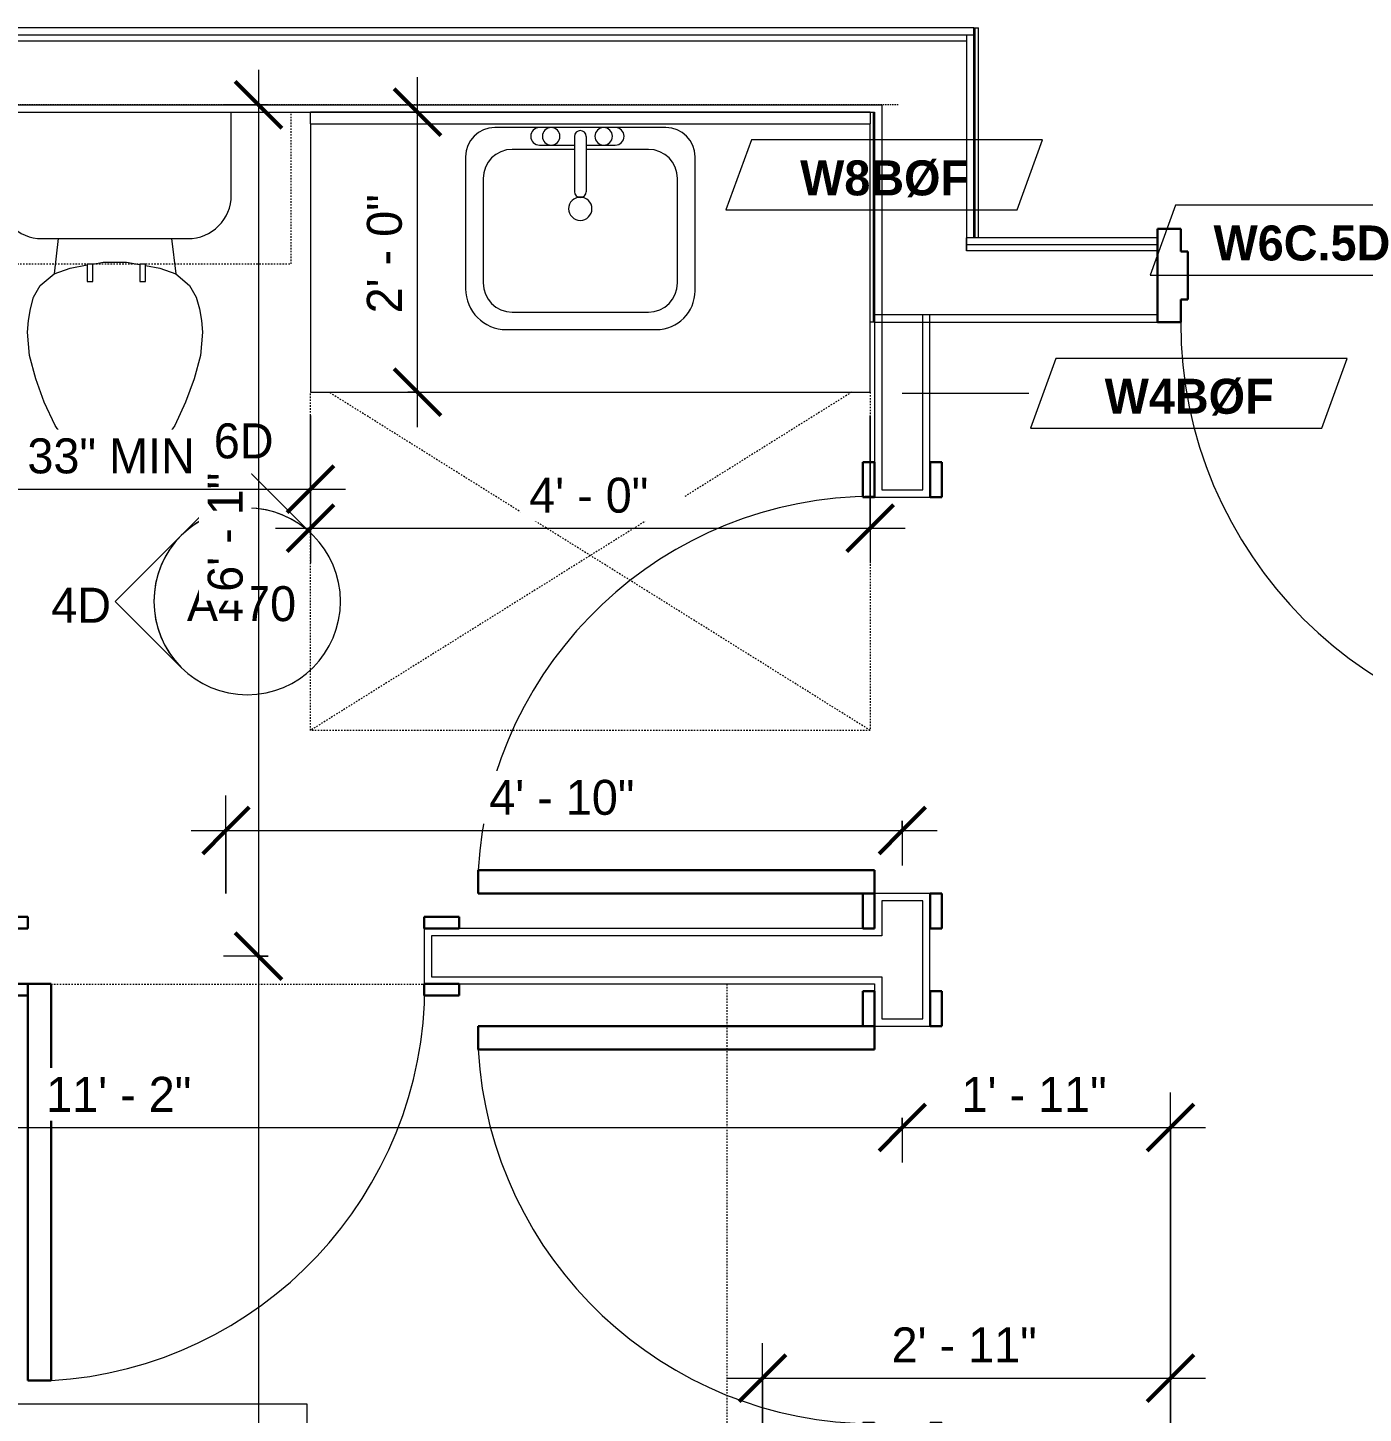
# Model space of a CAD drawing. Header units: inches. Extents: x -4010 to -1814, y 9846 to 12241.
# Drawn here: x -3279.7 to -3165.2, y 10261.9 to 10380.7 of the extents above; entities that cross this region are included whole.
import ezdxf

# ---------------------------------------------------------------- set-up
doc = ezdxf.new("R2010")
doc.units = ezdxf.units.IN
doc.header["$MEASUREMENT"] = 0
doc.linetypes.add('Dash', pattern=[0.25, 0.125, -0.125])
doc.linetypes.add('Dash 3_32_', pattern=[0.1875, 0.09375, -0.09375])
for name, color, linetype, lineweight in [('0-1', 7, 'Continuous', 5), ('0-2', 7, 'Continuous', 9), ('A-ANNO-DIMS', 211, 'Continuous', 9), ('A-ANNO-DIMS-32', 211, 'Continuous', 9), ('A-DETL-1', 90, 'Dash 3_32_', 18), ('A-DOOR-1', 7, 'Continuous', 9), ('A-DOOR-2', 10, 'Continuous', 30), ('A-DOOR-3', 31, 'Continuous', 9), ('A-DOOR-4', 31, 'Continuous', 30), ('A-DOOR-FRAM-2', 10, 'Continuous', 30), ('A-DOOR-FRAM-3', 31, 'Continuous', 30), ('A-GENM', 5, 'Continuous', 9), ('A-GENM-HDLN', 13, 'Dash', 9), ('A-WALL', 113, 'Continuous', 18), ('A-WALL-2', 250, 'Continuous', 18), ('A-WALL-3', 113, 'Continuous', 9), ('A-WALL-IDEN', 211, 'Continuous', 9), ('G-ANNO-SYMB-3', 111, 'Continuous', 9), ('I-FURN', 30, 'Continuous', 9), ('I-FURN-HDLN', 30, 'Dash', 9), ('I-WALL-3', 7, 'Continuous', 9), ('P-SANR-FIXT', 6, 'Continuous', 9), ('Q-CASE', 31, 'Continuous', 9), ('Q-CASE-3', 31, 'Dash', 9)]:
    doc.layers.add(name, color=color, linetype=linetype, lineweight=lineweight)
doc.styles.add('Century Gothic', font='ufonts.com_century-gothic.ttf', dxfattribs={"height": 3})
doc.styles.add('Century Gothic_B_1', font='GOTHICB.TTF', dxfattribs={"height": 3})
doc.dimstyles.new('OD_1__HACK_2', dxfattribs={"dimscale": 12, "dimtxt": 3.132505, "dimasz": 0.333333, "dimexe": 0.25, "dimexo": 0.166667, "dimgap": 0.041667, "dimtad": 1, "dimdec": 4, "dimrnd": 0.0625, "dimzin": 3, "dimdsep": 46, "dimlunit": 4, "dimtxsty": 'Century Gothic', "dimblk1": 'OBLIQUE', "dimblk2": 'OBLIQUE', "dimsah": 1, "dimcen": 0.09, "dimdle": 0.25, "dimazin": 0, "dimtfac": 1, "dimtdec": 4, "dimtix": 1, "dimtmove": 0, "dimatfit": 3, "dimfxl": 1, "dimtvp": 1, "dimtfill": 1, "dimfrac": 2, "dimtolj": 1, "dimtzin": 0, "dimarcsym": 2})
doc.dimstyles.new('OD_1__HACK_2_1', dxfattribs={"dimscale": 12, "dimtxt": 3.132505, "dimasz": 0.333333, "dimexe": 0.25, "dimexo": 0.166667, "dimgap": 0.041667, "dimtad": 1, "dimdec": 4, "dimrnd": 0.0625, "dimzin": 3, "dimdsep": 46, "dimlunit": 4, "dimtxsty": 'Century Gothic', "dimblk1": 'OBLIQUE', "dimblk2": 'OBLIQUE', "dimsah": 1, "dimcen": 0.09, "dimdle": 0.25, "dimazin": 0, "dimtfac": 1, "dimtdec": 4, "dimtix": 1, "dimtmove": 0, "dimatfit": 3, "dimfxl": 1, "dimtvp": 1, "dimtfill": 1, "dimfrac": 2, "dimtolj": 1, "dimtzin": 0, "dimarcsym": 2})

# ---------------------------------------------------------------- blocks, each defined once
blk = doc.blocks.new('Basic Wall _ INT - W8BØF - _5_8 GYP - 2X8 WOOD_BATT_ - 5_8 GYP_ - ___-2320065-UNIT PLANS - 1ST FLOOR')
at = {"layer": 'I-WALL-3'}
for p, q in [((-3207.22, 10373.41), (-3207.22, 10355.41)), ((-3207.22, 10355.41), (-3207.47, 10355.41)), ((-3207.14, 10355.41), (-3207.22, 10355.41)), ((-3207.1, 10355.41), (-3207.14, 10355.41))]:
    blk.add_line(p, q, dxfattribs=at)
blk = doc.blocks.new('Basic Wall _ INT - W8BØF - _5_8 GYP - 2X8 WOOD_BATT_ - 5_8 GYP_ - ___-2320064-UNIT PLANS - 1ST FLOOR')
at = {"layer": 'I-WALL-3'}
for p, q in [((-3198.6, 10380.66), (-3198.56, 10380.66)), ((-3198.56, 10380.66), (-3198.47, 10380.66)), ((-3198.47, 10362.66), (-3198.47, 10380.66)), ((-3198.47, 10380.66), (-3198.19, 10380.66)), ((-3198.19, 10362.66), (-3198.19, 10380.66))]:
    blk.add_line(p, q, dxfattribs=at)
blk = doc.blocks.new('HOLLOW METAL - UNIT DOOR-2191977-UNIT PLANS - 1ST FLOOR')
at = {"layer": 'A-DOOR-1'}
blk.add_arc((18, -3.875), 36, 180, 270, dxfattribs=at)
at = {"layer": 'A-DOOR-2'}
for p, q in [((16.25, -3.875), (18, -3.875)), ((16.25, -39.875), (16.25, -3.875)), ((18, -3.875), (18, -39.875)), ((18, -39.875), (16.25, -39.875))]:
    blk.add_line(p, q, dxfattribs=at)
at = {"layer": 'A-DOOR-FRAM-2'}
for p, q in [((-20, 4.125), (-18, 4.125)), ((-20, -3.875), (-20, 4.125)), ((-18, 4.125), (-18, 2.1875)), ((18, 4.125), (20, 4.125)), ((18, 2.1875), (18, 4.125)), ((20, 4.125), (20, -3.875)), ((-18, 2.1875), (-17.375, 2.1875)), ((-17.375, 2.1875), (-17.375, -1.9375)), ((17.375, 2.1875), (18, 2.1875)), ((17.375, -1.9375), (17.375, 2.1875)), ((-18, -1.9375), (-18, -3.875)), ((-17.375, -1.9375), (-18, -1.9375)), ((18, -1.9375), (17.375, -1.9375)), ((18, -3.875), (18, -1.9375)), ((-18, -3.875), (-20, -3.875)), ((20, -3.875), (18, -3.875))]:
    blk.add_line(p, q, dxfattribs=at)
blk = doc.blocks.new('CTR - 1st Phase - Common Walls_rvt-1-UNIT PLANS - 1ST FLOOR')
at = {"layer": 'A-WALL-2'}
for p, q in [((-3412.76, 10380.04), (-3207.1, 10380.04)), ((-3412.76, 10379.54), (-3207.1, 10379.54)), ((-3207.1, 10380.04), (-3199.22, 10380.04)), ((-3207.1, 10379.54), (-3206.47, 10379.54)), ((-3206.47, 10379.54), (-3199.22, 10379.54)), ((-3199.22, 10380.04), (-3198.6, 10380.04)), ((-3199.22, 10380.04), (-3199.22, 10379.54)), ((-3199.22, 10380.04), (-3199.22, 10379.54)), ((-3199.22, 10379.54), (-3199.22, 10362.66)), ((-3334.91, 10374.04), (-3207.1, 10374.04)), ((-3207.1, 10374.04), (-3206.47, 10374.04)), ((-3206.47, 10374.04), (-3206.47, 10356.04)), ((-3198.6, 10362.66), (-3199.22, 10362.66)), ((-3199.22, 10362.04), (-3199.22, 10362.66)), ((-3199.22, 10362.66), (-3199.22, 10362.04)), ((-3198.6, 10362.04), (-3199.22, 10362.04)), ((-3199.22, 10361.54), (-3199.22, 10362.04)), ((-3199.22, 10362.04), (-3199.22, 10361.54)), ((-3182.85, 10362.04), (-3198.6, 10362.04)), ((-3198.6, 10361.54), (-3199.22, 10361.54)), ((-3182.85, 10361.54), (-3198.6, 10361.54)), ((-3199.22, 10356.04), (-3206.47, 10356.04)), ((-3198.6, 10356.04), (-3199.22, 10356.04)), ((-3182.85, 10356.04), (-3198.6, 10356.04))]:
    blk.add_line(p, q, dxfattribs=at)
at = {"layer": 'I-WALL-3'}
for p, q in [((-3207.1, 10380.66), (-3412.76, 10380.66)), ((-3198.6, 10380.66), (-3207.1, 10380.66)), ((-3198.6, 10380.04), (-3198.6, 10380.66)), ((-3198.6, 10362.66), (-3198.6, 10380.04)), ((-3293.76, 10373.41), (-3207.1, 10373.41)), ((-3207.1, 10373.41), (-3207.1, 10355.41)), ((-3182.85, 10362.66), (-3198.6, 10362.66)), ((-3207.1, 10355.41), (-3206.47, 10355.41)), ((-3206.47, 10355.41), (-3198.6, 10355.41)), ((-3198.6, 10355.41), (-3182.85, 10355.41))]:
    blk.add_line(p, q, dxfattribs=at)
at = {"layer": '0-2'}
for name, p in [('Basic Wall _ INT - W8BØF - _5_8 GYP - 2X8 WOOD_BATT_ - 5_8 GYP_ - ___-2320064-UNIT PLANS - 1ST FLOOR', (0, 0)), ('Basic Wall _ INT - W8BØF - _5_8 GYP - 2X8 WOOD_BATT_ - 5_8 GYP_ - ___-2320065-UNIT PLANS - 1ST FLOOR', (0, 0)), ('HOLLOW METAL - UNIT DOOR-2191977-UNIT PLANS - 1ST FLOOR', (-3162.85, 10359.29))]:
    blk.add_blockref(name, p, dxfattribs=at)
blk = doc.blocks.new('SWING - SINGLE - FLUSH - 2-10 x 6-8 - PRIVACY-3199407-UNIT PLANS - 1ST FLOOR')
at = {"layer": 'A-DOOR-3'}
blk.add_arc((17, 2.37), 34.07, 93.3657, 180, dxfattribs=at)
at = {"layer": 'A-DOOR-4'}
for p, q in [((15, 2.37), (15, 36.38)), ((17, 36.38), (15, 36.38)), ((17, 2.37), (17, 36.38)), ((17, 2.37), (15, 2.37))]:
    blk.add_line(p, q, dxfattribs=at)
at = {"layer": 'A-DOOR-FRAM-3'}
for p, q in [((-17, 3.37), (-20, 3.37)), ((-20, 3.37), (-20, 2.37)), ((-17, 2.37), (-17, 3.37)), ((20, 3.37), (17, 3.37)), ((17, 3.37), (17, 2.37)), ((20, 2.37), (20, 3.37)), ((-20, 2.37), (-17, 2.37)), ((17, 2.37), (20, 2.37)), ((-17, -2.38), (-20, -2.38)), ((-20, -2.38), (-20, -3.38)), ((-17, -3.38), (-17, -2.38)), ((20, -2.38), (17, -2.38)), ((17, -2.38), (17, -3.38)), ((20, -3.38), (20, -2.38)), ((-20, -3.38), (-17, -3.38)), ((17, -3.38), (20, -3.38))]:
    blk.add_line(p, q, dxfattribs=at)
blk = doc.blocks.new('Bed-Standard - Queen 60_ x 79_-V84-UNIT PLANS - 1ST FLOOR')
at = {"layer": 'I-FURN'}
for p, q in [((-19.31, 41.3), (40.69, 41.3)), ((-19.31, -37.2), (-19.31, 41.3))]:
    blk.add_line(p, q, dxfattribs=at)
at = {"layer": 'I-FURN-HDLN'}
for p, q in [((-55.31, 77.3), (-7.94, 77.3)), ((-55.31, 17.36), (-55.31, 51.36))]:
    blk.add_line(p, q, dxfattribs=at)
blk = doc.blocks.new('M_Sink Vanity-Square - 500 x 440mm-1352614-UNIT PLANS - 1ST FLOOR')
at = {"layer": 'P-SANR-FIXT'}
for p, q in [((7.96, 7.09), (-6.72, 7.09)), ((3.62, 7.09), (-2.88, 7.09)), ((0.12, 6.33), (0.12, 1.59)), ((1.12, 6.33), (1.12, 1.59)), ((0.12, 5.22), (-5.22, 5.22)), ((-2.88, 5.59), (0.12, 5.59)), ((1.12, 5.59), (3.62, 5.59)), ((6.46, 5.22), (1.12, 5.22)), ((-9.22, 4.59), (-9.22, -6.73)), ((10.46, -6.91), (10.46, 4.59)), ((-7.72, 2.72), (-7.72, -6.23)), ((8.96, -6.23), (8.96, 2.72)), ((-5.22, -8.73), (6.46, -8.73)), ((-5.72, -10.23), (7.14, -10.23))]:
    blk.add_line(p, q, dxfattribs=at)
for centre, radius, start, end in [((-6.72, 4.59), 2.5, 90, 180), ((-2.88, 6.34), 0.75, 90, 270), ((-1.88, 6.34), 0.75, 360, 180), ((-1.88, 6.34), 0.75, 180, 0), ((0.62, 6.33), 0.5, 360, 180), ((2.62, 6.34), 0.75, 360, 180), ((2.62, 6.34), 0.75, 180, 360), ((3.62, 6.34), 0.75, 270, 90), ((7.96, 4.59), 2.5, 360, 90), ((-5.22, 2.72), 2.5, 90, 180), ((6.46, 2.72), 2.5, 0, 90), ((0.62, 1.59), 0.5, 180, 0), ((0.62, 0.13), 1, 360, 180), ((0.62, 0.13), 1, 180, 0), ((-5.72, -6.73), 3.5, 180, 270), ((-5.22, -6.23), 2.5, 180, 270), ((6.46, -6.23), 2.5, 270, 0), ((7.14, -6.91), 3.32, 270, 0)]:
    blk.add_arc(centre, radius, start, end, dxfattribs=at)
blk = doc.blocks.new('Toilet-Domestic-3D - Toilet-Domestic-3D-3234795-UNIT PLANS - 1ST FLOOR')
at = {"layer": 'P-SANR-FIXT'}
for p, q in [((-1.87, 11.5), (-0.5, 12)), ((-0.5, 12), (0.5, 12)), ((0.5, 12), (1.87, 11.5)), ((-3.74, 10), (-2.74, 11)), ((-2.74, 11), (-1.87, 11.5)), ((1.87, 11.5), (2.74, 11)), ((2.74, 11), (3.74, 10)), ((-5.13, 8), (-3.74, 10)), ((3.74, 10), (5.13, 8)), ((-6.06, 6), (-5.13, 8)), ((5.13, 8), (6.06, 6)), ((-6.79, 4), (-6.06, 6)), ((6.06, 6), (6.79, 4)), ((-7.33, 1.99), (-6.79, 4)), ((6.79, 4), (7.33, 1.99)), ((-7.5, 0), (-7.33, 1.99)), ((7.33, 1.99), (7.5, 0)), ((-7.41, -1), (-7.5, 0)), ((-7.24, -2), (-7.41, -1)), ((7.41, -1), (7.24, -2)), ((7.5, 0), (7.41, -1)), ((-6.97, -3), (-7.24, -2)), ((7.24, -2), (6.97, -3)), ((-6.4, -4), (-6.97, -3)), ((6.97, -3), (6.4, -4)), ((-5.21, -5), (-6.4, -4)), ((6.4, -4), (5.21, -5)), ((-3.84, -5.5), (-5.21, -5)), ((-4.86, -8.02), (-5.21, -5)), ((-2.61, -5.72), (-3.84, -5.5)), ((-1, -6), (-2.12, -5.8)), ((1.89, -5.84), (1, -6)), ((3.84, -5.5), (2.38, -5.76)), ((5.21, -5), (3.84, -5.5)), ((4.86, -8.02), (5.21, -5)), ((1, -6), (-1, -6)), ((6.25, -8.02), (-6.25, -8.02)), ((-9.98, -11.75), (-9.98, -18.86)), ((9.98, -18.86), (9.98, -11.75))]:
    blk.add_line(p, q, dxfattribs=at)
for centre, start, end in [((-6.25, -11.75), 90, 180), ((6.25, -11.75), 0, 90)]:
    blk.add_arc(centre, 3.73, start, end, dxfattribs=at)
blk = doc.blocks.new('Bath Vanity - Bath Vanity 48_-2551079-UNIT PLANS - 1ST FLOOR')
at = {"layer": 'Q-CASE'}
for p, q in [((-23.26, -1), (-23.26, -24)), ((24.74, -24), (24.74, -1)), ((-23.26, -24), (24.74, -24))]:
    blk.add_line(p, q, dxfattribs=at)
blk = doc.blocks.new('ADA Clearances - 30_x48_-V76-UNIT PLANS - 1ST FLOOR')
at = {"layer": 'A-GENM-HDLN'}
for p, q in [((15, 24), (-14, -22.41)), ((-14, 24), (-8, 24)), ((-5, 24), (15, 24)), ((15, 24), (15, -24)), ((-14, 22.41), (15, -24)), ((15, -24), (-14, -24))]:
    blk.add_line(p, q, dxfattribs=at)
blk = doc.blocks.new('BATHROOM MIRROR - BATHROOM MIRROR 48_-3124766-UNIT PLANS - 1ST FLOOR')
at = {"layer": 'Q-CASE'}
for p, q in [((24.74, 24), (-23.26, 24)), ((-23.26, 23), (-23.26, 24)), ((24.74, 24), (24.74, 23)), ((-23.26, 23), (24.74, 23))]:
    blk.add_line(p, q, dxfattribs=at)
blk = doc.blocks.new('300 Series Wall Hung Cabinet_326 - 30_-2909952-UNIT PLANS - 1ST FLOOR')
at = {"layer": 'Q-CASE'}
for p, q in [((-2.5, -13.19), (-2.01, -13.19)), ((-2.5, -13.19), (-2.5, -14.69)), ((-2.01, -14.69), (-2.01, -13.19)), ((2, -13.19), (2.49, -13.19)), ((2, -13.19), (2, -14.69)), ((2.49, -14.69), (2.49, -13.19)), ((-2.5, -14.69), (-2.01, -14.69)), ((2, -14.69), (2.49, -14.69))]:
    blk.add_line(p, q, dxfattribs=at)
at = {"layer": 'Q-CASE-3'}
for p, q in [((15, -0.19), (-15, -0.19)), ((-15, -0.19), (-15, -13.19)), ((15, -13.19), (15, -0.19)), ((-15, -13.19), (15, -13.19))]:
    blk.add_line(p, q, dxfattribs=at)
blk = doc.blocks.new('SWING - SINGLE - FLUSH - 2-10 x 6-8 - PRIVACY-3199405-UNIT PLANS - 1ST FLOOR')
at = {"layer": 'A-DOOR-3'}
blk.add_arc((17, -2.37), 34.07, 180, 266.6343, dxfattribs=at)
at = {"layer": 'A-DOOR-4'}
for p, q in [((15, -2.37), (15, -36.38)), ((17, -2.37), (15, -2.37)), ((17, -2.37), (17, -36.38)), ((17, -36.38), (15, -36.38))]:
    blk.add_line(p, q, dxfattribs=at)
at = {"layer": 'A-DOOR-FRAM-3'}
for p, q in [((-20, 2.38), (-20, 3.38)), ((-20, 3.38), (-17, 3.38)), ((-17, 3.38), (-17, 2.38)), ((17, 2.38), (17, 3.38)), ((17, 3.38), (20, 3.38)), ((20, 3.38), (20, 2.38)), ((-17, 2.38), (-20, 2.38)), ((20, 2.38), (17, 2.38)), ((-20, -2.37), (-17, -2.37)), ((-20, -3.37), (-20, -2.37)), ((-17, -2.37), (-17, -3.37)), ((17, -2.37), (20, -2.37)), ((17, -3.37), (17, -2.37)), ((20, -2.37), (20, -3.37)), ((-17, -3.37), (-20, -3.37)), ((20, -3.37), (17, -3.37))]:
    blk.add_line(p, q, dxfattribs=at)
blk = doc.blocks.new('Elevation - Filled Arrow-152140-UNIT PLANS - 1ST FLOOR')
at = {"layer": 'G-ANNO-SYMB-3'}
for start, end in [(360, 180), (180, 360)]:
    blk.add_arc((0, 0), 0.25, start, end, dxfattribs=at)
blk = doc.blocks.new('Elevation - Filled Arrow-151867-UNIT PLANS - 1ST FLOOR')
at = {"layer": 'G-ANNO-SYMB-3'}
for p, q in [((0, 0.3536), (-0.1768, 0.1768)), ((0.1768, 0.1768), (0, 0.3536))]:
    blk.add_line(p, q, dxfattribs=at)
blk.add_arc((0, 0), 0.25, 45, 135, dxfattribs=at)
blk = doc.blocks.new('DIMBLOCK35-UNIT PLANS - 1ST FLOOR')
at = {"layer": 'A-ANNO-DIMS-32', "lineweight": 50}
for p, q in [((-3259.94, 10374.04), (-3261.94, 10376.04)), ((-3259.94, 10374.04), (-3257.94, 10372.04)), ((-3259.94, 10301.04), (-3261.94, 10303.04)), ((-3259.94, 10301.04), (-3257.94, 10299.04))]:
    blk.add_line(p, q, dxfattribs=at)
at = {"layer": 'A-ANNO-DIMS-32'}
for p, q in [((-3259.94, 10377.04), (-3259.94, 10301.04)), ((-3259.11, 10374.04), (-3262.94, 10374.04)), ((-3259.94, 10374.04), (-3259.11, 10374.04)), ((-3259.11, 10301.04), (-3262.94, 10301.04)), ((-3259.94, 10301.04), (-3259.11, 10301.04))]:
    blk.add_line(p, q, dxfattribs=at)
at = {"layer": 'A-ANNO-DIMS-32', "color": 0, "insert": (-3264.29, 10332.29), "char_height": 3, "width": 12.5897, "attachment_point": 1, "rotation": 90, "line_spacing_factor": 0.984502, "style": 'Century Gothic', "bg_fill": 3, "box_fill_scale": 1.25, "bg_fill_color": 256, "bg_fill_true_color": 13158600, "bg_fill_transparency": 0}
blk.add_mtext('6\' - 1"', dxfattribs=at)
blk = doc.blocks.new('_Oblique')
at = {"color": 0, "linetype": 'ByBlock', "lineweight": -2}
blk.add_line((-0.5, -0.5), (0.5, 0.5), dxfattribs=at)
blk = doc.blocks.new('DIMBLOCK36-UNIT PLANS - 1ST FLOOR')
at = {"layer": 'A-ANNO-DIMS-32', "lineweight": 50}
for p, q in [((-3259.94, 10301.04), (-3261.94, 10303.04)), ((-3259.94, 10301.04), (-3257.94, 10299.04)), ((-3259.94, 10182.04), (-3261.94, 10184.04)), ((-3259.94, 10182.04), (-3257.94, 10180.04))]:
    blk.add_line(p, q, dxfattribs=at)
at = {"layer": 'A-ANNO-DIMS-32'}
for p, q in [((-3259.11, 10301.04), (-3262.94, 10301.04)), ((-3259.94, 10301.04), (-3259.94, 10182.04)), ((-3259.94, 10301.04), (-3259.11, 10301.04)), ((-3259.11, 10182.04), (-3262.94, 10182.04)), ((-3259.94, 10182.04), (-3259.11, 10182.04))]:
    blk.add_line(p, q, dxfattribs=at)
at = {"layer": 'A-ANNO-DIMS-32', "color": 0, "insert": (-3264.29, 10235.13), "char_height": 3, "width": 15.394, "attachment_point": 1, "rotation": 90, "line_spacing_factor": 0.984502, "style": 'Century Gothic', "bg_fill": 3, "box_fill_scale": 1.25, "bg_fill_color": 256, "bg_fill_true_color": 13158600, "bg_fill_transparency": 0}
blk.add_mtext('9\' - 11"', dxfattribs=at)
blk = doc.blocks.new('DIMBLOCK38-UNIT PLANS - 1ST FLOOR')
at = {"layer": 'A-ANNO-DIMS-32'}
for p, q in [((-3216.72, 10257.04), (-3216.72, 10267.87)), ((-3181.72, 10257.04), (-3181.72, 10267.87)), ((-3219.72, 10264.87), (-3178.72, 10264.87)), ((-3216.72, 10264.87), (-3216.72, 10257.04)), ((-3181.72, 10264.87), (-3181.72, 10257.04))]:
    blk.add_line(p, q, dxfattribs=at)
at = {"layer": 'A-ANNO-DIMS-32', "lineweight": 50}
for p, q in [((-3216.72, 10264.87), (-3214.72, 10266.87)), ((-3181.72, 10264.87), (-3179.72, 10266.87)), ((-3216.72, 10264.87), (-3218.72, 10262.87)), ((-3181.72, 10264.87), (-3183.72, 10262.87))]:
    blk.add_line(p, q, dxfattribs=at)
at = {"layer": 'A-ANNO-DIMS-32', "color": 0, "insert": (-3205.64, 10269.22), "char_height": 3, "width": 15.394, "attachment_point": 1, "line_spacing_factor": 0.984502, "style": 'Century Gothic', "bg_fill": 3, "box_fill_scale": 1.25, "bg_fill_color": 256, "bg_fill_true_color": 13158600, "bg_fill_transparency": 0}
blk.add_mtext('2\' - 11"', dxfattribs=at)
blk = doc.blocks.new('DIMBLOCK51-UNIT PLANS - 1ST FLOOR')
at = {"layer": 'A-ANNO-DIMS-32', "lineweight": 50}
for p, q in [((-3338.72, 10286.36), (-3336.72, 10288.36)), ((-3204.72, 10286.36), (-3202.72, 10288.36)), ((-3338.72, 10286.36), (-3340.72, 10284.36)), ((-3204.72, 10286.36), (-3206.72, 10284.36))]:
    blk.add_line(p, q, dxfattribs=at)
at = {"layer": 'A-ANNO-DIMS-32'}
for p, q in [((-3338.72, 10287.19), (-3338.72, 10283.36)), ((-3338.72, 10286.36), (-3338.72, 10287.19)), ((-3204.72, 10287.19), (-3204.72, 10283.36)), ((-3204.72, 10286.36), (-3204.72, 10287.19)), ((-3341.72, 10286.36), (-3204.72, 10286.36))]:
    blk.add_line(p, q, dxfattribs=at)
at = {"layer": 'A-ANNO-DIMS-32', "color": 0, "insert": (-3278.14, 10290.7), "char_height": 3, "width": 15.394, "attachment_point": 1, "line_spacing_factor": 0.984502, "style": 'Century Gothic', "bg_fill": 3, "box_fill_scale": 1.25, "bg_fill_color": 256, "bg_fill_true_color": 13158600, "bg_fill_transparency": 0}
blk.add_mtext('11\' - 2"', dxfattribs=at)
blk = doc.blocks.new('DIMBLOCK52-UNIT PLANS - 1ST FLOOR')
at = {"layer": 'A-ANNO-DIMS-32'}
for p, q in [((-3181.72, 10257.04), (-3181.72, 10289.36)), ((-3204.72, 10287.19), (-3204.72, 10283.36)), ((-3204.72, 10286.36), (-3204.72, 10287.19)), ((-3204.72, 10286.36), (-3178.72, 10286.36)), ((-3181.72, 10286.36), (-3181.72, 10257.04))]:
    blk.add_line(p, q, dxfattribs=at)
at = {"layer": 'A-ANNO-DIMS-32', "lineweight": 50}
for p, q in [((-3204.72, 10286.36), (-3202.72, 10288.36)), ((-3181.72, 10286.36), (-3179.72, 10288.36)), ((-3204.72, 10286.36), (-3206.72, 10284.36)), ((-3181.72, 10286.36), (-3183.72, 10284.36))]:
    blk.add_line(p, q, dxfattribs=at)
at = {"layer": 'A-ANNO-DIMS-32', "color": 0, "insert": (-3199.64, 10290.7), "char_height": 3, "width": 15.394, "attachment_point": 1, "line_spacing_factor": 0.984502, "style": 'Century Gothic', "bg_fill": 3, "box_fill_scale": 1.25, "bg_fill_color": 256, "bg_fill_true_color": 13158600, "bg_fill_transparency": 0}
blk.add_mtext('1\' - 11"', dxfattribs=at)
blk = doc.blocks.new('DIMBLOCK65-UNIT PLANS - 1ST FLOOR')
at = {"layer": 'A-ANNO-DIMS-32'}
for p, q in [((-3255.47, 10347.41), (-3255.47, 10334.74)), ((-3255.47, 10337.74), (-3255.47, 10347.41)), ((-3207.47, 10347.41), (-3207.47, 10334.74)), ((-3207.47, 10337.74), (-3207.47, 10347.41)), ((-3258.47, 10337.74), (-3204.47, 10337.74))]:
    blk.add_line(p, q, dxfattribs=at)
at = {"layer": 'A-ANNO-DIMS-32', "lineweight": 50}
for p, q in [((-3255.47, 10337.74), (-3253.47, 10339.74)), ((-3207.47, 10337.74), (-3205.47, 10339.74)), ((-3255.47, 10337.74), (-3257.47, 10335.74)), ((-3207.47, 10337.74), (-3209.47, 10335.74))]:
    blk.add_line(p, q, dxfattribs=at)
at = {"layer": 'A-ANNO-DIMS-32', "color": 0, "insert": (-3236.72, 10342.08), "char_height": 3, "width": 12.5897, "attachment_point": 1, "line_spacing_factor": 0.984502, "style": 'Century Gothic', "bg_fill": 3, "box_fill_scale": 1.25, "bg_fill_color": 256, "bg_fill_true_color": 13158600, "bg_fill_transparency": 0}
blk.add_mtext('4\' - 0"', dxfattribs=at)
blk = doc.blocks.new('DIMBLOCK66-UNIT PLANS - 1ST FLOOR')
at = {"layer": 'A-ANNO-DIMS-32'}
for p, q in [((-3246.3, 10346.41), (-3246.3, 10376.41)), ((-3247.13, 10373.41), (-3243.3, 10373.41)), ((-3246.3, 10373.41), (-3247.13, 10373.41)), ((-3247.13, 10349.41), (-3243.3, 10349.41)), ((-3246.3, 10349.41), (-3247.13, 10349.41))]:
    blk.add_line(p, q, dxfattribs=at)
at = {"layer": 'A-ANNO-DIMS-32', "lineweight": 50}
for p, q in [((-3246.3, 10373.41), (-3248.3, 10375.41)), ((-3246.3, 10373.41), (-3244.3, 10371.41)), ((-3246.3, 10349.41), (-3248.3, 10351.41)), ((-3246.3, 10349.41), (-3244.3, 10347.41))]:
    blk.add_line(p, q, dxfattribs=at)
at = {"layer": 'A-ANNO-DIMS-32', "color": 0, "insert": (-3250.64, 10356.17), "char_height": 3, "width": 12.5897, "attachment_point": 1, "rotation": 90, "line_spacing_factor": 0.984502, "style": 'Century Gothic', "bg_fill": 3, "box_fill_scale": 1.25, "bg_fill_color": 256, "bg_fill_true_color": 13158600, "bg_fill_transparency": 0}
blk.add_mtext('2\' - 0"', dxfattribs=at)
blk = doc.blocks.new('DIMBLOCK78-UNIT PLANS - 1ST FLOOR')
at = {"layer": 'A-ANNO-DIMS-32'}
for p, q in [((-3262.72, 10306.41), (-3262.72, 10314.82)), ((-3265.72, 10311.82), (-3201.72, 10311.82)), ((-3262.72, 10311.82), (-3262.72, 10306.41)), ((-3204.72, 10312.65), (-3204.72, 10308.82)), ((-3204.72, 10311.82), (-3204.72, 10312.65))]:
    blk.add_line(p, q, dxfattribs=at)
at = {"layer": 'A-ANNO-DIMS-32', "lineweight": 50}
for p, q in [((-3262.72, 10311.82), (-3260.72, 10313.82)), ((-3204.72, 10311.82), (-3202.72, 10313.82)), ((-3262.72, 10311.82), (-3264.72, 10309.82)), ((-3204.72, 10311.82), (-3206.72, 10309.82))]:
    blk.add_line(p, q, dxfattribs=at)
at = {"layer": 'A-ANNO-DIMS-32', "color": 0, "insert": (-3240.14, 10316.17), "char_height": 3, "width": 15.394, "attachment_point": 1, "line_spacing_factor": 0.984502, "style": 'Century Gothic', "bg_fill": 3, "box_fill_scale": 1.25, "bg_fill_color": 256, "bg_fill_true_color": 13158600, "bg_fill_transparency": 0}
blk.add_mtext('4\' - 10"', dxfattribs=at)
blk = doc.blocks.new('DIMBLOCK348-UNIT PLANS - 1ST FLOOR')
at = {"layer": 'A-ANNO-DIMS-32'}
for p, q in [((-3255.47, 10347.41), (-3255.47, 10338.1)), ((-3255.47, 10341.1), (-3255.47, 10347.41)), ((-3289.01, 10341.93), (-3289.01, 10338.1)), ((-3289.01, 10341.1), (-3289.01, 10341.93)), ((-3292.01, 10341.1), (-3252.47, 10341.1))]:
    blk.add_line(p, q, dxfattribs=at)
at = {"layer": 'A-ANNO-DIMS-32', "lineweight": 50}
for p, q in [((-3289.01, 10341.1), (-3287.01, 10343.1)), ((-3255.47, 10341.1), (-3253.47, 10343.1)), ((-3289.01, 10341.1), (-3291.01, 10339.1)), ((-3255.47, 10341.1), (-3257.47, 10339.1))]:
    blk.add_line(p, q, dxfattribs=at)
at = {"layer": 'A-ANNO-DIMS-32', "color": 0, "insert": (-3279.75, 10345.45), "char_height": 3, "width": 18.0194, "attachment_point": 1, "line_spacing_factor": 0.984502, "style": 'Century Gothic', "bg_fill": 3, "box_fill_scale": 1.25, "bg_fill_color": 256, "bg_fill_true_color": 13158600, "bg_fill_transparency": 0}
blk.add_mtext('33" MIN', dxfattribs=at)
blk = doc.blocks.new('Wall Tag - Arch Wall-3956453-UNIT PLANS - 1ST FLOOR')
at = {"layer": 'A-WALL-IDEN'}
for p, q in [((-0.3561, 0.0937), (-0.4244, -0.0937)), ((0.4244, 0.0937), (-0.3561, 0.0937)), ((0.3561, -0.0937), (0.4244, 0.0937)), ((-0.4244, -0.0937), (0.3561, -0.0937))]:
    blk.add_line(p, q, dxfattribs=at)

msp = doc.modelspace()

# ---------------------------------------------------------------- linework, layer by layer
at = {"layer": 'A-DETL-1'}
msp.add_line((-3205.08554, 10374.0394), (-3332.75818, 10374.0394), dxfattribs=at)
at = {"layer": 'A-WALL'}
for p, q in [((-3206.47374, 10356.03481), (-3206.47374, 10341.0394)), ((-3202.97374, 10341.0394), (-3202.97374, 10356.03481)), ((-3206.47374, 10341.0394), (-3202.97374, 10341.0394)), ((-3206.47374, 10305.7894), (-3206.47374, 10302.7894)), ((-3202.97374, 10305.7894), (-3206.47374, 10305.7894)), ((-3202.97374, 10295.6644), (-3202.97374, 10305.7894)), ((-3245.09874, 10302.7894), (-3245.09874, 10299.2894)), ((-3206.47374, 10302.7894), (-3245.09874, 10302.7894)), ((-3245.09874, 10299.2894), (-3206.47374, 10299.2894)), ((-3206.47374, 10299.2894), (-3206.47374, 10295.6644)), ((-3206.47374, 10295.6644), (-3202.97374, 10295.6644))]:
    msp.add_line(p, q, dxfattribs=at)
at = {"layer": 'A-WALL-3'}
for p, q in [((-3207.09874, 10356.03481), (-3207.09874, 10340.4144)), ((-3202.34874, 10356.03481), (-3207.09874, 10356.03481)), ((-3202.34874, 10340.4144), (-3202.34874, 10356.03481)), ((-3207.09874, 10340.4144), (-3202.34874, 10340.4144)), ((-3207.09874, 10306.4144), (-3207.09874, 10303.4144)), ((-3202.34874, 10306.4144), (-3207.09874, 10306.4144)), ((-3202.34874, 10295.0394), (-3202.34874, 10306.4144)), ((-3207.09874, 10303.4144), (-3245.72374, 10303.4144)), ((-3245.72374, 10303.4144), (-3245.72374, 10298.6644)), ((-3245.72374, 10298.6644), (-3207.09874, 10298.6644)), ((-3207.09874, 10298.6644), (-3207.09874, 10295.0394)), ((-3207.09874, 10295.0394), (-3202.34874, 10295.0394))]:
    msp.add_line(p, q, dxfattribs=at)

# ---------------------------------------------------------------- block references
at = {"layer": '0-1'}
msp.add_blockref('CTR - 1st Phase - Common Walls_rvt-1-UNIT PLANS - 1ST FLOOR', (0, 0), dxfattribs=at)
at = {"layer": 'A-DOOR-3'}
for name, p, rotation in [('SWING - SINGLE - FLUSH - 2-10 x 6-8 - PRIVACY-3199405-UNIT PLANS - 1ST FLOOR', (-3204.72374, 10323.4144), 269.9999999999674), ('SWING - SINGLE - FLUSH - 2-10 x 6-8 - PRIVACY-3199407-UNIT PLANS - 1ST FLOOR', (-3262.72374, 10301.0394), 180), ('SWING - SINGLE - FLUSH - 2-10 x 6-8 - PRIVACY-3199407-UNIT PLANS - 1ST FLOOR', (-3204.72374, 10278.0394), 89.9999999999674)]:
    msp.add_blockref(name, p, dxfattribs=dict(at, rotation=rotation))
at = {"layer": 'A-GENM', "rotation": 270.0000000000574}
msp.add_blockref('ADA Clearances - 30_x48_-V76-UNIT PLANS - 1ST FLOOR', (-3231.47374, 10335.40981), dxfattribs=at)
at = {"layer": 'A-WALL-IDEN', "xscale": 31.99999999999999, "yscale": 31.99999999999999, "zscale": 31.99999999999999}
for p in [(-3206.26675, 10368.0394), (-3169.89249, 10362.45741), (-3180.14888, 10349.31312)]:
    msp.add_blockref('Wall Tag - Arch Wall-3956453-UNIT PLANS - 1ST FLOOR', p, dxfattribs=at)
at = {"layer": 'G-ANNO-SYMB-3', "xscale": 31.99999999999999, "yscale": 31.99999999999999, "zscale": 31.99999999999999}
for name in ['Elevation - Filled Arrow-151867-UNIT PLANS - 1ST FLOOR', 'Elevation - Filled Arrow-152140-UNIT PLANS - 1ST FLOOR']:
    msp.add_blockref(name, (-3260.89876, 10331.4711), dxfattribs=at)
at = {"layer": 'G-ANNO-SYMB-3', "xscale": 31.99999999999999, "yscale": 31.99999999999999, "zscale": 31.99999999999999, "rotation": 89.9999999999983}
msp.add_blockref('Elevation - Filled Arrow-151867-UNIT PLANS - 1ST FLOOR', (-3260.89876, 10331.4711), dxfattribs=at)
at = {"layer": 'I-FURN', "rotation": 269.9999999999716}
msp.add_blockref('Bed-Standard - Queen 60_ x 79_-V84-UNIT PLANS - 1ST FLOOR', (-3297.08274, 10243.35292), dxfattribs=at)
at = {"layer": 'P-SANR-FIXT', "rotation": 180}
msp.add_blockref('Toilet-Domestic-3D - Toilet-Domestic-3D-3234795-UNIT PLANS - 1ST FLOOR', (-3272.24303, 10354.55858), dxfattribs=at)
at = {"layer": 'P-SANR-FIXT'}
msp.add_blockref('M_Sink Vanity-Square - 500 x 440mm-1352614-UNIT PLANS - 1ST FLOOR', (-3232.95322, 10365.01065), dxfattribs=at)
at = {"layer": 'Q-CASE'}
for name, p in [('300 Series Wall Hung Cabinet_326 - 30_-2909952-UNIT PLANS - 1ST FLOOR', (-3272.11803, 10373.59731)), ('BATHROOM MIRROR - BATHROOM MIRROR 48_-3124766-UNIT PLANS - 1ST FLOOR', (-3232.21144, 10349.40981)), ('Bath Vanity - Bath Vanity 48_-2551079-UNIT PLANS - 1ST FLOOR', (-3232.21144, 10373.4144))]:
    msp.add_blockref(name, p, dxfattribs=at)

# ---------------------------------------------------------------- texts
at = {"layer": 'A-WALL-IDEN', "char_height": 3, "attachment_point": 1, "style": 'Century Gothic_B_1'}
for s, insert, width in [('W8BØF', (-3213.48267, 10369.28693), 17.372), ('W6C.5D', (-3178.02809, 10363.70495), 19.594), ('W4BØF', (-3187.3648, 10350.56065), 17.372)]:
    msp.add_mtext(s, dxfattribs=dict(at, insert=insert, width=width))
at = {"layer": 'G-ANNO-SYMB-3', "char_height": 3, "attachment_point": 1, "style": 'Century Gothic'}
for s, insert, width in [('6D', (-3263.76665, 10346.73645), 6.666), ('4D', (-3277.70532, 10332.64311), 6.666), ('A470', (-3266.07471, 10332.77753), 12.221)]:
    msp.add_mtext(s, dxfattribs=dict(at, insert=insert, width=width))

# ---------------------------------------------------------------- next in the draw order: dimensions: what is measured, and where the dimension line sits
at = {"layer": 'A-ANNO-DIMS'}
dim = msp.add_linear_dim(base=(-3259.94024, 10301.0394), p1=(-3257.11182, 10374.0394), p2=(-3257.11182, 10301.0394), angle=90, dimstyle='OD_1__HACK_2', override={"dimpost": '<>', "dimfxl": 73}, dxfattribs=at)
dim.commit()
dim.dimension.update_dxf_attribs({"geometry": 'DIMBLOCK35-UNIT PLANS - 1ST FLOOR', "text_midpoint": (-3262.0157, 10337.5394)})
dim = msp.add_linear_dim(base=(-3181.72374, 10264.87194), p1=(-3216.72374, 10255.0394), p2=(-3181.72374, 10255.0394), dimstyle='OD_1__HACK_2', override={"dimpost": '<>', "dimfxl": 35}, dxfattribs=at)
dim.commit()
dim.dimension.update_dxf_attribs({"geometry": 'DIMBLOCK38-UNIT PLANS - 1ST FLOOR', "text_midpoint": (-3199.22374, 10266.90967)})

# ---------------------------------------------------------------- next in the draw order: dimensions: what is measured, and where the dimension line sits
for base, p1, p2, override, picture, middle in [((-3207.47374, 10337.73583), (-3255.47374, 10349.4144), (-3207.47374, 10349.4144), {"dimpost": '<>', "dimfxl": 48}, 'DIMBLOCK65-UNIT PLANS - 1ST FLOOR', (-3231.47374, 10339.81129)), ((-3204.72374, 10311.82112), (-3262.72374, 10304.4144), (-3204.72374, 10314.64954), {"dimpost": '<>', "dimfxl": 58.896165}, 'DIMBLOCK78-UNIT PLANS - 1ST FLOOR', (-3233.72374, 10313.89658))]:
    dim = msp.add_linear_dim(base=base, p1=p1, p2=p2, dimstyle='OD_1__HACK_2', override=override, dxfattribs=at)
    dim.commit()
    dim.dimension.update_dxf_attribs({"geometry": picture, "text_midpoint": middle})
dim = msp.add_linear_dim(base=(-3259.94024, 10182.0394), p1=(-3257.11182, 10301.0394), p2=(-3257.11182, 10182.0394), angle=90, dimstyle='OD_1__HACK_2', override={"dimpost": '<>', "dimfxl": 119}, dxfattribs=at)
dim.commit()
dim.dimension.update_dxf_attribs({"geometry": 'DIMBLOCK36-UNIT PLANS - 1ST FLOOR', "text_midpoint": (-3262.0157, 10241.5394)})

# ---------------------------------------------------------------- next in the draw order: linework, layer by layer
at = {"layer": 'A-WALL-IDEN'}
msp.add_line((-3204.72374, 10349.31312), (-3193.88058, 10349.31312), dxfattribs=at)

# ---------------------------------------------------------------- next in the draw order: dimensions: what is measured, and where the dimension line sits
at = {"layer": 'A-ANNO-DIMS'}
dim = msp.add_linear_dim(base=(-3246.29728, 10373.4144), p1=(-3249.12571, 10349.4144), p2=(-3249.12571, 10373.4144), angle=90, dimstyle='OD_1__HACK_2', override={"dimpost": '<>', "dimfxl": 24}, dxfattribs=at)
dim.commit()
dim.dimension.update_dxf_attribs({"geometry": 'DIMBLOCK66-UNIT PLANS - 1ST FLOOR', "text_midpoint": (-3248.37274, 10361.4144)})
dim = msp.add_linear_dim(base=(-3255.47374, 10341.10084), p1=(-3289.01233, 10343.92927), p2=(-3255.47374, 10349.40981), text='33" MIN', dimstyle='OD_1__HACK_2_1', override={"dimpost": '<>', "dimfxl": 33.983427}, dxfattribs=at)
dim.commit()
dim.dimension.update_dxf_attribs({"geometry": 'DIMBLOCK348-UNIT PLANS - 1ST FLOOR', "text_midpoint": (-3272.24303, 10343.1763)})
dim = msp.add_linear_dim(base=(-3204.72374, 10286.35963), p1=(-3338.72374, 10289.18806), p2=(-3204.72374, 10289.18806), dimstyle='OD_1__HACK_2', override={"dimpost": '<>', "dimfxl": 134}, dxfattribs=at)
dim.commit()
dim.dimension.update_dxf_attribs({"geometry": 'DIMBLOCK51-UNIT PLANS - 1ST FLOOR', "text_midpoint": (-3271.72374, 10288.39736)})

# ---------------------------------------------------------------- next in the draw order: dimensions: what is measured, and where the dimension line sits
dim = msp.add_linear_dim(base=(-3181.72374, 10286.35963), p1=(-3204.72374, 10289.18806), p2=(-3181.72374, 10255.0394), dimstyle='OD_1__HACK_2', override={"dimpost": '<>', "dimfxl": 41.171973}, dxfattribs=at)
dim.commit()
dim.dimension.update_dxf_attribs({"geometry": 'DIMBLOCK52-UNIT PLANS - 1ST FLOOR', "text_midpoint": (-3193.22374, 10288.35963)})

doc.saveas('drawing.dxf')
